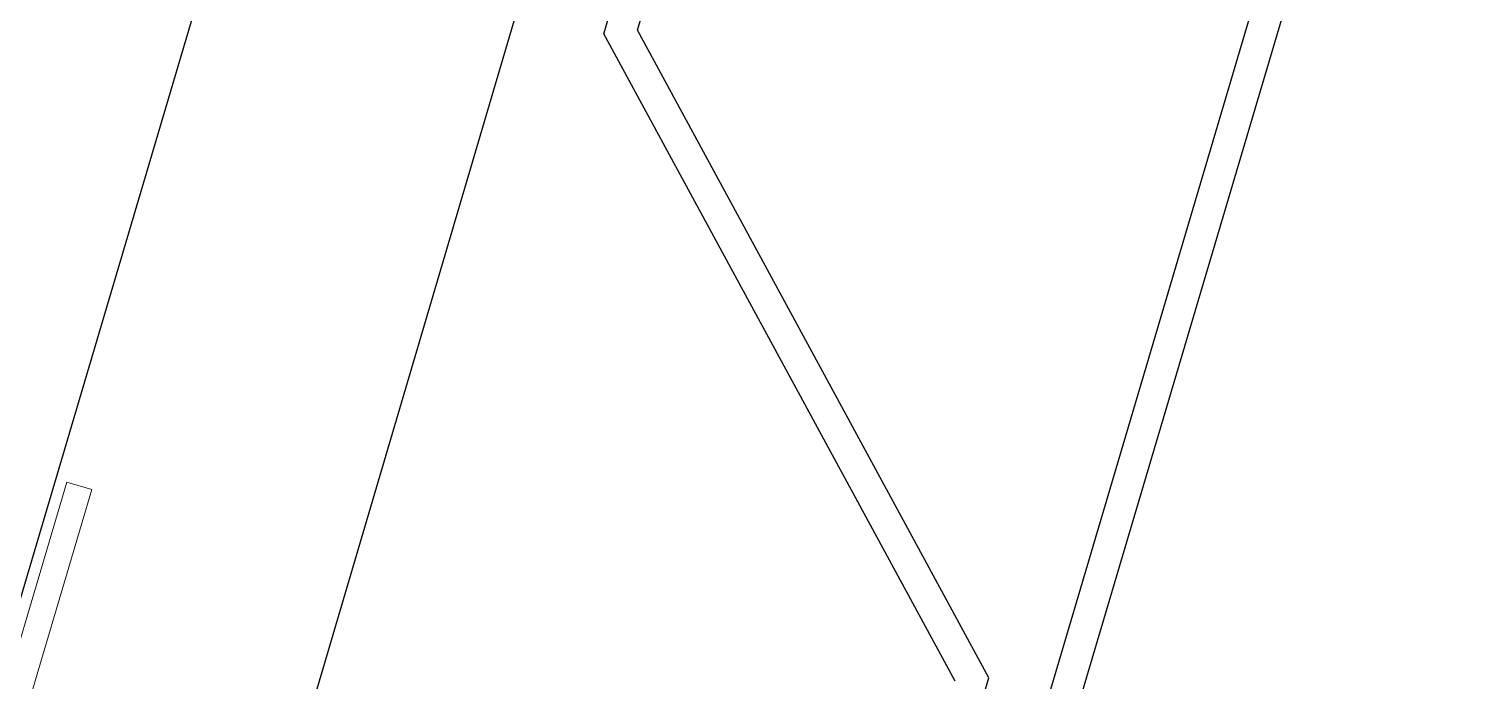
# Model space of a CAD drawing. Header units: millimetres. Extents: x 62878 to 70819, y -67946 to -61850.
# Drawn here: x 67983.5 to 68011.1, y -65534.17 to -65521.65 of the extents above; entities that cross this region are included whole.
import ezdxf

# ---------------------------------------------------------------- set-up
doc = ezdxf.new("R2010")
doc.units = ezdxf.units.MM
doc.layers.add('Dog_dos_yeni', color=63, linetype='Continuous', lineweight=5)
doc.layers.add('DOGRAMA', color=171, linetype='Continuous', lineweight=0)
doc.layers.add('DOĞRAMA-yeni', color=40, linetype='Continuous')
doc.layers.add('ÇATI K', color=254, linetype='Continuous')

# ---------------------------------------------------------------- blocks, each defined once
blk = doc.blocks.new('SPANDREL PAN.92')
at = {"layer": 'DOĞRAMA-yeni', "color": 122, "lineweight": -2}
for p, q in [((36488.808, 28166.155), (36462.869, 28253.936)), ((36488.205, 28166.081), (36462.322, 28253.67)), ((36494.803, 28187.509), (36479.507, 28239.27)), ((36494.157, 28187.578), (36479.002, 28238.862)), ((36487.401, 28175.154), (36494.157, 28187.578)), ((36488.046, 28175.086), (36494.803, 28187.509)), ((36489.256, 28168.874), (36487.401, 28175.154))]:
    blk.add_line(p, q, dxfattribs=at)

msp = doc.modelspace()

# ---------------------------------------------------------------- linework, layer by layer
msp.add_lwpolyline([(68896.021, -63031.435), (69030.259, -63071.184), (69185.279, -62547.653), (68892.999, -62461.107, 1.044368), (68063.198, -62298.73, 0.204375), (63106.96, -62494.783, 0.353953), (62932.94, -62997.825), (63753.185, -65779.598), (64154.954, -67142.153), (65336.723, -66792.622), (65336.7, -66829.112), (65270.535, -66829.071, 0.626789), (65270.199, -67369.071), (65531.845, -67369.234, 0.926242), (66130.088, -67369.606), (66391.733, -67369.769, 0.626743), (66392.069, -66829.769), (66326.147, -66829.728), (66326.17, -66793.238), (67506.156, -67144.128), (68467.025, -63899.086), (68625.204, -63946.037), (68896.024, -63031.423)], format="xyb")
at = {"layer": 'Dog_dos_yeni'}
msp.add_lwpolyline([(67979.403, -65546.653), (67984.229, -65530.353), (67984.709, -65530.494), (67983.218, -65535.528), (67992.327, -65538.226), (67992.185, -65538.705), (67983.076, -65536.008), (67981.515, -65541.282), (67990.624, -65543.979), (67990.482, -65544.458), (67981.373, -65541.761), (67979.882, -65546.795), (67979.403, -65546.653)], close=True, dxfattribs=at)
at = {"layer": 'DOGRAMA', "lineweight": -2}
msp.add_lwpolyline([(66522.144, -66852.653), (67506.156, -67144.128), (68892.83, -62461.057)], dxfattribs=at)
at = {"layer": 'ÇATI K', "color": 0}
msp.add_line((68230.558, -64714.946), (67736.638, -66390.566), dxfattribs=at)

# ---------------------------------------------------------------- block references
at = {"layer": 'DOĞRAMA-yeni', "xscale": -1, "rotation": 359.9643240394448}
msp.add_blockref('SPANDREL PAN.92', (104471.783, -93731.974), dxfattribs=at)

doc.saveas('drawing.dxf')
